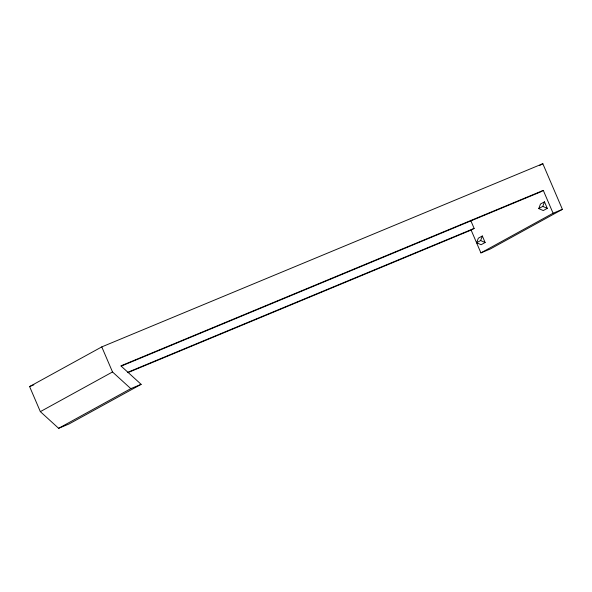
<?xml version="1.0" encoding="UTF-8"?>
<svg xmlns="http://www.w3.org/2000/svg" width="592" height="592" viewBox="0 0 592 592"><rect width="100%" height="100%" fill="white"/><g stroke="black" fill="none" stroke-linecap="round" stroke-linejoin="round"><path stroke-width="0.89" d="M476.619 242.75L478.329 238.199L482.332 235.993L485.129 242.52L481.118 244.718L476.619 242.75L480.63 240.544L482.332 235.993M538.764 208.591L540.474 204.04L544.485 201.835L547.282 208.362L543.271 210.56L538.764 208.591L542.775 206.386L544.485 201.835M480.911 252.895L553.083 213.231L543.293 190.395L120.872 365.863L141.14 384.341L68.975 424.005L58.63 428.305L40.345 411.64L29.6 386.569L101.772 346.905L542.827 163.695L562.4 209.361L490.228 249.025L480.911 252.895L471.128 230.066L474.133 228.416L470.64 220.261M40.345 411.64L112.517 371.968L130.802 388.641L141.14 384.341M58.63 428.305L130.802 388.641M539.623 165.457L542.827 163.695M543.293 190.395L540.289 192.052L121.279 366.1M29.6 386.569L33.862 384.8M127.665 372.331L474.133 228.416M128.064 372.568L471.128 230.066M553.083 213.231L562.4 209.361M542.775 206.386L547.282 208.362M480.63 240.544L485.129 242.52M101.772 346.905L112.517 371.968"/></g></svg>
